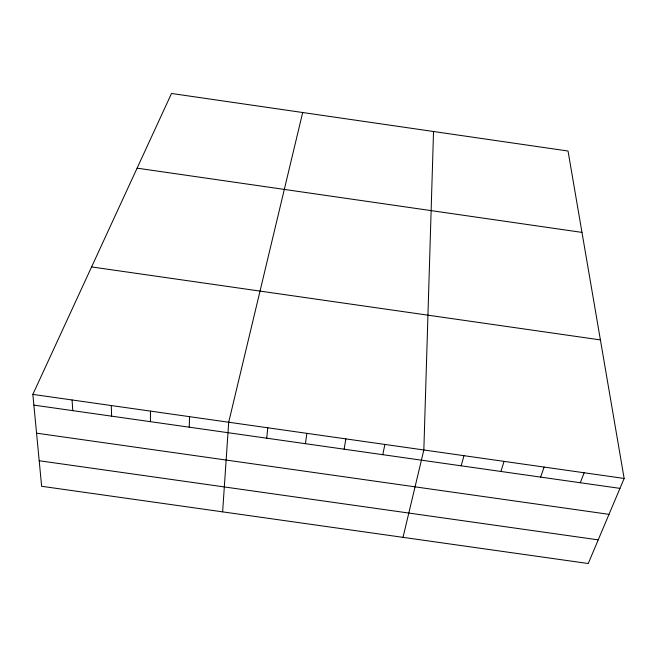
<?xml version="1.0" encoding="UTF-8"?>
<svg xmlns="http://www.w3.org/2000/svg" width="657" height="657" viewBox="0 0 657 657"><rect width="100%" height="100%" fill="white"/><g stroke="black" fill="none" stroke-linecap="round" stroke-linejoin="round"><path stroke-width="0.99" d="M150.428 421.671L150.445 411.11M433.538 131.507L423.839 449.979L403.02 537.352M189.224 427.181L189.586 416.678M222.633 511.86L228.702 422.237L302.688 112.511M266.734 438.194L267.785 427.789M305.439 443.689L306.844 433.341M344.128 449.191L345.869 438.892M382.785 454.677L384.871 444.436M461.181 465.813L463.965 455.679M500.921 471.463L504.05 461.378M540.629 477.105L544.119 467.07M580.312 482.739L584.147 472.761M624.15 478.452L588.237 563.525L41.637 486.287L32.85 394.389L171.51 93.475L568.034 151.028L624.15 478.452L32.85 394.389M33.877 405.114L619.962 488.373M36.562 433.168L608.998 514.341M39.198 460.738L598.223 539.865M137.091 168.159L581.979 232.397M91.586 266.931L600.399 339.907M72.081 399.973L72.755 410.633M111.279 405.541L111.608 416.152"/></g></svg>
